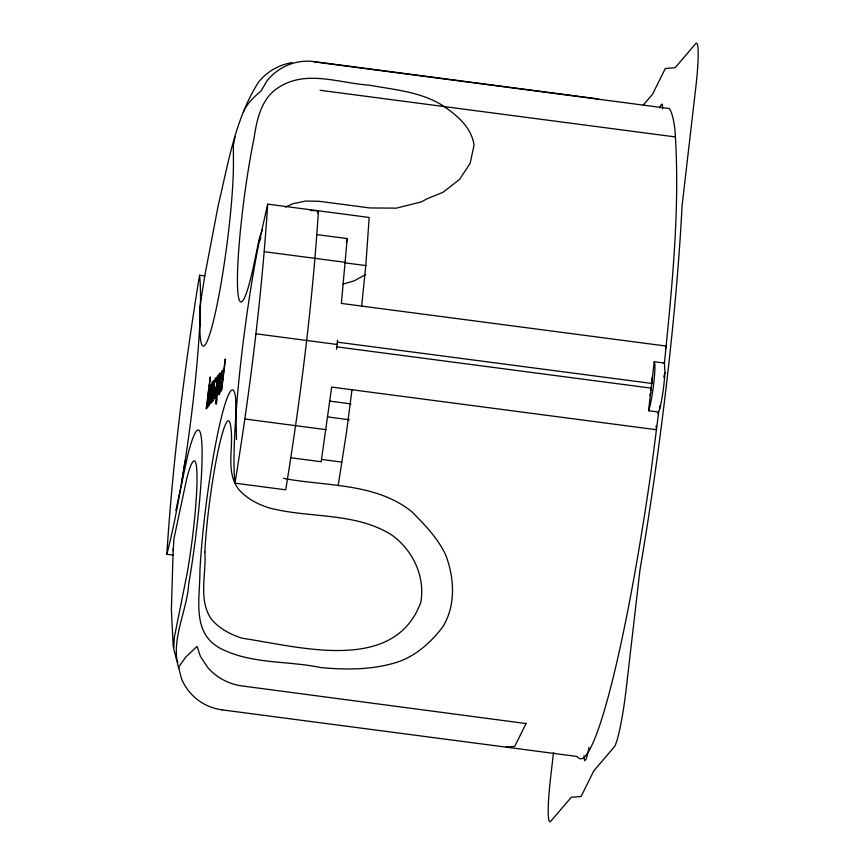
<?xml version="1.0" encoding="UTF-8"?>
<svg xmlns="http://www.w3.org/2000/svg" width="865" height="865" viewBox="0 0 865 865"><rect width="100%" height="100%" fill="white"/><g stroke="black" fill="none" stroke-linecap="round" stroke-linejoin="round"><path stroke-width="1.3" d="M657.93 413.643L659.833 408.485A25.712 2.573 -82.5 0 0 664.926 372.696L664.45 363.084C672.094 285.666 680.344 207.708 674.96 129.88A329.176 32.881 -82.5 0 0 669.348 108.536L314.157 61.891M199.631 326.689L199.772 322.796M173.184 548.734L171.389 609.901L173.227 647.009M659.833 408.485L659.963 405.804M173.249 550.637L173.854 539.1L186.851 478.075A81.937 8.185 -82.5 0 1 197.015 477.231A81.937 8.185 -82.5 0 1 187.316 572.554L174.33 637.343L173.724 648.88L176.611 660.082L177.898 662.179M236.275 410.897L236.48 407.729M173.508 555.146L166.826 554.27C172.827 460.775 184.548 367.701 199.545 275.243L204.886 275.946M310.394 210.465L318.439 210.801C312.438 304.285 300.717 397.359 285.72 489.817L234.977 483.157C249.974 390.699 261.695 297.625 267.696 204.129L369.182 217.461L365.841 265.025L361.667 306.08M336.517 349.19L337.566 340.096M665.488 348.66L666.115 346.054L341.372 303.42L347.222 238.578L316.774 234.577M553.524 752.42L550.583 777.84A51.435 5.136 -82.5 0 0 550.789 821.253L571.224 797.314L581.085 796.492L593.812 770.856L614.247 746.917A51.435 5.136 -82.5 0 0 626.141 689.318L639.916 570.23A370.685 37.033 -82.5 0 0 682.031 206.248L695.817 87.16A51.435 5.136 -82.5 0 0 695.601 43.747L675.165 67.686L665.315 68.508L652.588 94.144L643.225 105.108M290.737 457.747L321.175 461.748L331.684 387.077L656.438 429.721L656.146 425.969M351.99 389.747L346.487 432.349L338.139 485.784M221.851 709.83L577.041 756.464A329.176 32.881 -82.5 0 0 650.934 472.322L658.719 412.043L648.566 410.713L654.232 361.754L664.385 363.084L663.769 363.138M651.118 390.493L651.475 388.18L336.885 346.876M181.455 483.47L185.11 461.034M235.042 136.984L233.355 145.277L233.442 162.674A102.87 10.272 -82.5 0 1 216.91 305.529A102.87 10.272 -82.5 0 1 199.793 325.586L199.707 308.189L204.735 276L218.153 205.708C228.241 163.626 234.902 119.273 258.538 82.11C266.907 71.654 278.865 64.745 292.078 62.626M175.855 510.566L188.083 453.757A113.066 11.299 -82.5 0 1 202.107 452.579A113.066 11.299 -82.5 0 1 188.711 584.124C186.775 612.16 170.124 640.424 178.796 668.385M650.729 392.58L649.961 395.51M267.696 204.129L258.419 245.379A163.301 16.316 -82.5 0 0 234.977 483.157M663.758 377.183L664.926 372.696M262.506 229.701L259.338 238.329L254.57 261.392A102.87 10.272 -82.5 0 1 237.453 281.449A102.87 10.272 -82.5 0 1 253.986 138.605C256.862 119.132 261.425 97.215 279.99 86.576C307.356 69.838 340.021 83.31 369.258 85.148C394.137 89.722 420.595 91.722 442.566 105.465C456.785 115.056 471.512 127.166 474.074 145.19L470.117 163.409L459.51 179.466L442.988 192.29L426.737 198.918L421.482 201.859L396.343 208.151L369.852 207.946L319.109 201.286L305.669 201.048L292.532 203.805L285.364 207.146M526.071 723.551L242.027 685.934A51.273 47.521 21.8 0 1 207.449 667.142L200.291 656.135L197.166 646.577L196.517 646.858L185.791 657.065L179.552 665.769L178.677 667.758L181.531 678.755A51.468 51.1 -48.7 0 0 221.981 709.808M259.057 242.33L260.862 237.507M526.179 723.248L514.761 746.365L506.133 747.133M648.566 410.713L648.663 410.529A25.712 2.573 -82.5 0 0 653.313 386.839A25.712 2.573 -82.5 0 0 654.74 363.419L654.124 361.765M365.657 274.616L354.012 280.92L342.8 284.109M651.745 377.973L652.026 383.476L337.426 342.162M598.429 98.934L314.276 61.62A51.468 51.1 -48.7 0 0 266.82 81.137L261.122 90.966C254.148 96.793 246.655 103.822 243.292 112.288M320.115 90.284L675.305 136.93M264.366 251.704L345.546 262.365M344.757 262.819L366.068 265.609M256.008 333.814L337.188 344.475M329.36 401.068L350.941 403.901M327.943 416.952L349.33 419.752M245 419.017L326.192 429.678M321.672 459.456L341.718 462.083M283.45 478.269L287.396 479.124C329.435 486.238 376.545 483.578 411.729 511.604C424.866 524.871 437.712 538.03 445.81 555.135C454.385 578.285 456.039 604.862 442.934 626.682C431.397 642.014 416.433 655.4 398.149 661.898C373.193 669.932 346.616 670.007 320.753 667.564C289.17 660.882 254.916 664.071 224.987 650.577C190.484 636.24 200.042 600.948 199.912 571.008A113.066 11.299 -82.5 0 1 217.526 434.511A113.066 11.299 -82.5 0 1 235.637 398.051L236.491 439.517M662.59 108.958A25.712 2.573 -82.5 0 0 661.985 104.016L660.417 105.844A25.712 2.573 -82.5 0 0 659.746 107.941M588.989 747.36A25.712 2.573 -82.5 0 1 586.221 758.865L584.654 760.703A25.712 2.573 -82.5 0 1 584.048 755.761M317.833 213.093A163.301 16.316 -82.5 0 1 318.439 210.801M346.314 242.265A135.2 13.505 -82.5 0 1 347.222 238.578M199.545 275.243A163.301 16.316 -82.5 0 1 192.733 404.625A163.301 16.316 -82.5 0 1 166.826 554.27M209.827 388.644L207.546 404.539L207.297 402.82C208.27 401.403 207.762 386.601 209.827 388.644M214.942 388.234C215.201 389.401 213.363 406.02 212.412 399.489L211.687 402.42L213.958 383.346L215.461 378.07C217.634 381.043 213.147 382.384 213.85 387.077L214.693 386.914L214.942 388.234M204.854 552.011C206.497 574.187 197.923 599.791 211.438 619.275C219.461 628.736 230.641 634.596 242.319 638.262C297.603 646.241 394.191 674.819 420.822 602.278C425.288 576.425 412.962 550.345 391.986 535.197C355.504 511.853 309.713 518.535 269.242 507.928C257.565 504.273 246.384 498.413 238.362 488.952C225.138 470.993 234.069 447.248 230.739 426.661A81.937 8.185 -82.5 0 0 217.623 453.087A81.937 8.185 -82.5 0 0 204.854 552.011M215.753 401.382C215.98 409.772 217.547 398.127 216.877 393.748C218.034 402.755 222.456 363.495 219.029 375.183L219.115 374.253L215.753 401.382M222.911 372.08C223.527 384.352 214.963 410.789 221.743 381.238L219.872 383.433C219.797 382.492 222.143 364.641 222.911 372.08M210.444 386.59L208.465 404.128A7.363 0.735 -82.5 0 1 207.632 407.545L207.178 408.053L206.93 406.009L206.205 408.831L210.292 376.935L209.168 386.698A10.412 1.038 -82.5 0 1 210.206 384.33L210.444 386.59M222.381 374.123L222.078 378.34L220.651 380.005L222.197 372.901L222.381 374.123M214.336 391.153L212.995 398.235L213.504 390.104L214.206 390.083L214.336 391.153M219.721 377.778L217.526 392.083L217.245 390.623C216.866 390.915 219.396 371.139 219.721 377.778M210.617 391.034L208.93 405.653L211.99 385.271A6.585 0.66 -82.5 0 1 212.412 385.336L210.595 403.696L213.655 380.654L212.909 383.682L212.639 381.465L212.033 382.481L210.617 391.034M216.585 377.313C215.417 381.573 216.596 379.821 216.823 382.589L214.974 398.57L218.034 375.518L217.191 379.4L216.585 377.313M225.062 359.635L221.429 391.002L225.516 359.105L225.062 359.635"/></g></svg>
